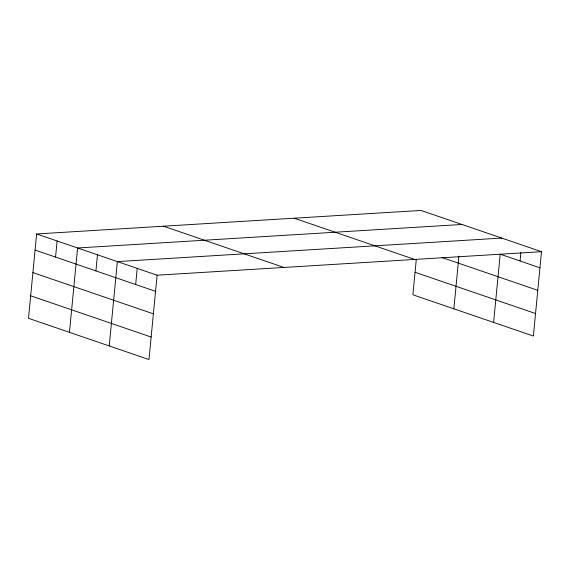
<?xml version="1.0" encoding="UTF-8"?>
<svg xmlns="http://www.w3.org/2000/svg" width="570" height="570" viewBox="0 0 570 570"><rect width="100%" height="100%" fill="white"/><g stroke="black" fill="none" stroke-linecap="round" stroke-linejoin="round"><path stroke-width="0.85" d="M36.623 233.964L28.5 318.317L148.984 359.556L157.106 275.203L36.623 233.964L421.016 210.444L541.5 251.684L533.378 336.036L412.894 294.797L416.299 259.386M55.554 257.091L57.107 240.975M69.462 332.339L77.584 247.986L461.978 224.466M95.917 270.907L97.47 254.79M109.226 345.947L117.349 261.594L501.743 238.075M135.674 284.516L137.227 268.399M453.855 308.819L458.928 256.165M493.62 322.428L500.189 254.191L539.947 267.8M520.068 260.996L520.887 252.51M157.106 275.203L541.5 251.684M441.871 257.49L537.781 290.315M294.163 218.203L414.654 259.443M415.06 272.275L535.543 313.514M163.469 226.205L283.96 267.444M35.069 250.08L155.553 291.32M32.903 272.595L153.387 313.835M30.666 295.794L151.15 337.041"/></g></svg>
